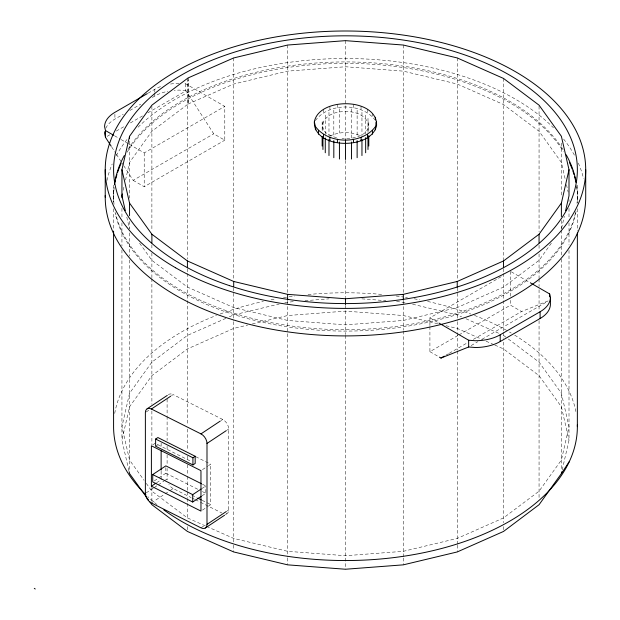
<?xml version="1.0" encoding="UTF-8"?>
<svg xmlns="http://www.w3.org/2000/svg" width="620" height="620" viewBox="0 0 620 620"><rect width="100%" height="100%" fill="white"/><g stroke="black" fill="none" stroke-linecap="round" stroke-linejoin="round"><path stroke-width="0.46" stroke-dasharray="3.1 2.33" d="M123.202 190.239L124.264 185.597M125.534 180.033L129.549 162.401L151.885 131.277L188.069 104.051L188.069 79.879M128.921 470.797L121.939 440.185L129.549 406.782L151.885 375.65L187.411 348.928L233.701 328.414L247.644 325.082M352.439 138.012C380.106 132.92 367.776 110.236 345.472 111.77C323.167 110.236 310.837 132.92 338.497 138.012M561.596 228.284L564.347 216.217M562.232 469.875L569.005 440.185L569.005 249.899M315.402 120.582C328.623 102.44 362.312 102.44 375.542 120.582M551.343 243.218L539.059 260.33L503.533 287.06L457.235 307.574L403.325 320.463L345.472 324.865L287.618 320.463L233.701 307.574L187.411 287.06L151.885 260.33L139.043 242.435M146.173 411.982L149.397 409.843M171.523 395.653L173.135 394.584L222.696 419.461A7.99 4.921 56.4 0 1 228.726 429.009L228.726 509.919A7.99 4.921 56.4 0 1 225.006 514.081M152.892 444.772L155.891 442.789M155.62 446.222L157.883 444.718L157.883 442.029M221.092 420.531L222.696 419.461M227.114 430.079L228.726 429.009M154.272 480.918L158.123 478.361M158.898 477.85L165.842 473.238L165.842 465.86M156.635 482.74L161.13 479.756L161.13 471.084M146.173 492.892L153.419 488.079M154.225 487.545L157.441 485.406M158.247 484.871L163.882 481.128M164.688 480.601L167.106 478.996L167.106 468.394M151.396 502.975L164.277 494.419M165.083 493.884L169.105 491.211M169.911 490.676L173.135 488.537L191.076 497.55M202.461 469.65L207.7 466.17M208.452 465.674L210.692 464.186L196.168 456.893M201.965 488.49L205.825 485.933L202.422 484.22M201.965 495.868L205.825 493.303L205.825 485.933M202.461 510.097L207.7 506.618M208.452 506.121L210.692 504.634L210.692 464.186M200.965 527.853L204.988 525.179M227.114 510.989L228.726 509.919M225.354 514.716L226.959 513.647M148.157 93.132L154.806 89.296A35.216 20.328 0 0 1 161.223 86.366M105.795 128.208A35.216 20.328 0 0 1 114.909 119.094L123.217 114.297M129.867 110.453L140.67 104.214M152.311 97.495L154.806 96.061A35.216 20.328 0 0 1 167.958 91.272M107.128 136.353L110.453 134.431M116.266 131.076L123.744 126.759M130.386 122.923L142.848 115.731M147.831 112.848L186.047 90.791L213.729 133.819L224.789 140.205L224.789 106.392L185.643 83.793L183.946 83.661M129.371 144.351L144.212 152.915L224.789 106.392M123.752 165.726L133.153 180.343L213.729 133.819M133.153 180.343L144.212 186.728L224.789 140.205M429.916 325.593L429.916 317.866L503.014 275.66M429.916 326.562L429.916 351.672L458.157 335.366M458.986 334.893L510.493 305.156L521.552 311.542L549.235 300.475M445.958 355.183L448.446 353.741M449.275 353.26L467.558 342.713M473.37 339.357L521.552 311.542M471.146 345.557L477.795 341.721M481.949 339.318L547.568 301.436M188.069 104.051L233.701 84.041L287.618 71.145L345.472 66.751L403.325 71.145L457.235 84.041L503.533 104.548L539.059 131.277L561.387 162.401L565.409 180.033M329.786 136.16C339.466 131.401 351.47 131.401 361.15 136.16M225.843 318.378L187.411 335.404L151.885 362.127L129.549 393.258L121.939 426.661L129.549 460.063L144.065 480.291M229.338 316.828L233.701 314.89L279.248 304.002M284.828 302.669L294.368 301.483M252.294 323.973L287.618 315.526L345.472 311.124L403.325 315.526L437.72 323.749M349.781 138.369L342.023 138.43M304.97 300.677L329.081 298.848M186.047 90.791L179.699 90.102A35.216 20.328 0 0 0 174.189 90.357M361.863 298.848L385.966 300.677M396.575 301.483L406.115 302.669M412.618 304.219L457.235 314.89L461.606 316.828M446.082 325.748L457.235 328.414L482.569 339.636M465.969 318.765L499.162 333.467M486.064 341.186L493.923 344.666M494.799 345.053L503.533 348.928L539.059 375.65L561.387 406.782L569.005 440.185M146.305 483.406L151.885 491.187L187.411 517.917L205.755 526.039M206.623 526.427L233.701 538.423L287.618 551.32L345.472 555.714L403.325 551.32L457.235 538.423L503.533 517.917L539.059 491.187L561.387 460.063L569.005 426.661L561.387 393.258L539.059 362.127L506.625 337.729M157.883 444.718L191.789 461.737M165.842 473.238L198.167 489.459M202.422 491.598L205.825 493.303M191.89 495.194L197.02 497.767M202.151 500.34L210.692 504.634M191.936 497.976L194.494 499.263M195.354 499.689L199.624 501.836M200.477 502.262L221.844 512.988M511.322 271.824L530.48 282.883M114.537 135.78L120.303 139.113M121.133 139.593L128.549 143.871M429.916 317.866L438.154 322.625M429.916 351.672L438.604 356.694M503.533 335.404L505.85 337.148M111.74 147.056L115.917 153.551M116.436 154.357L121.14 161.665M121.659 162.479L123.225 164.912M566.463 184.675L568.16 192.092M126.806 217.147L129.34 228.284M577.36 185.171L577.36 203.019M577.36 208.824L577.36 231.09M569.005 199.671L569.005 201.601M569.005 208.359L569.005 218.023M569.005 222.851L569.005 245.071M561.387 143.065L561.387 197.175M561.387 220.503L561.387 229.051M561.387 230.175L561.387 256.099M561.387 259.152L561.387 470.689M539.059 106.144L539.059 231.733M539.059 245.256L539.059 250.666M539.059 253.944L539.059 278.69M539.059 279.062L539.059 286.417M539.059 289.687L539.059 310.938M539.059 320.594L539.059 497.945M510.493 271.343L510.493 296.461M510.493 300.328L510.493 305.156M503.533 78.445L503.533 260.059M503.533 268.692L503.533 272.614M503.533 273.529L503.533 331.537M503.533 332.46L503.533 338.303M503.533 342.116L503.533 522.745M503.533 526.613L503.533 531.441M457.235 57.939L457.235 280.116M457.235 287.843L457.235 320.687M457.235 321.656L457.235 331.723M457.235 332.684L457.235 350.075M457.235 351.036L457.235 544.221M457.235 545.189L457.235 551.947M403.325 45.043L403.325 293.306M403.325 301.126L403.325 330.127M403.325 331.088L403.325 557.116M403.325 558.077L403.325 564.843M372.426 113.708L372.426 116.25M368.784 121.853L368.784 131.851M367.993 118.366L367.993 132.502M367.482 109.143L367.482 112.522M365.661 115.118L365.661 133.85M361.956 112.329L361.956 136.516M361.034 106.283L361.034 109.67M357.128 110.19L357.128 136.888M353.524 104.493L353.524 107.872M351.509 108.849L351.509 133.029M351.509 134.858L351.509 138.237M345.472 40.649L345.472 139.19M345.472 160.441L345.472 297.6M345.472 305.327L345.472 334.521M345.472 335.49L345.472 569.238M339.435 108.849L339.435 133.029M337.412 104.493L337.412 107.872M333.816 110.19L333.816 136.888M329.91 106.283L329.91 109.67M328.98 112.329L328.98 135.571M325.275 115.118L325.275 137.415M323.462 109.143L323.462 112.522M322.95 121.745L322.95 132.153M322.152 121.853L322.152 131.851M287.618 45.043L287.618 293.306M287.618 301.126L287.618 557.116M287.618 558.077L287.618 564.843M233.701 57.939L233.701 280.116M233.701 287.843L233.701 320.687M233.701 321.656L233.701 544.221M233.701 545.189L233.701 551.947M188.302 78.05L188.302 104.152M187.411 78.445L187.411 259.098M187.411 268.692L187.411 272.614M187.411 273.529L187.411 299.662M187.411 300.63L187.411 425.188M187.411 429.048L187.411 450.298M187.411 456.095L187.411 459.963M187.411 464.791L187.411 475.416M187.411 476.377L187.411 490.87M187.411 491.838L187.411 497.628M187.411 498.596L187.411 502.464M187.411 503.425L187.411 517.917M187.411 526.613L187.411 531.441M185.643 83.793L185.643 90.559M167.106 399.04L167.106 415.416M167.106 416.384L167.106 440.464M167.106 446.245L167.106 450.097M167.106 454.91L167.106 464.543M161.13 443.161L161.13 447.012M154.806 89.296L154.806 92.194M154.806 93.163L154.806 96.061M151.885 106.144L151.885 230.764M151.885 244.861L151.885 249.697M151.885 252.983L151.885 277.721M151.885 278.69L151.885 404.256M151.885 411.014L151.885 444.819M151.885 487.32L151.885 503.742M144.212 152.915L144.212 186.728M129.549 141.135L129.549 198.144M129.549 221.325L129.549 229.051M129.549 232.919L129.549 256.099M129.549 259.958L129.549 471.65M121.939 208.359L121.939 218.984M121.939 222.851L121.939 246.031M121.939 249.899L121.939 440.185M114.909 114.266L114.909 119.094M113.584 185.171L113.584 202.05M113.584 208.824L113.584 229.152M156.961 504.618A231.888 133.881 0 0 1 147.862 496.705M114.716 413.439A231.888 133.881 0 0 1 216.465 315.41M220.154 314.014A231.888 133.881 0 0 1 263.353 301.452M270.994 299.871A231.888 133.881 0 0 1 275.799 298.964M283.518 297.647A231.888 133.881 0 0 1 288.222 296.926M289.153 296.786A231.888 133.881 0 0 1 294.748 296.019M308.016 294.539A231.888 133.881 0 0 1 382.928 294.539M396.196 296.019A231.888 133.881 0 0 1 403.643 297.058M405.488 297.344A231.888 133.881 0 0 1 407.418 297.647M414.175 298.794A231.888 133.881 0 0 1 419.949 299.871M427.591 301.452A231.888 133.881 0 0 1 470.782 314.014M474.478 315.41A231.888 133.881 0 0 1 507.889 331.103M509.439 331.995A231.888 133.881 0 0 1 511.198 333.017M514.678 335.118A231.888 133.881 0 0 1 575.879 411.548M576.058 211.374A231.888 133.881 0 0 1 346.293 331.088A231.888 133.881 0 0 1 115.064 212.319M113.724 201.911A231.888 133.881 0 0 1 114.158 187.775M127.061 152.233A231.888 133.881 0 0 1 344.743 63.325A231.888 133.881 0 0 1 563.394 151.443M576.662 186.829A231.888 133.881 0 0 1 577.15 202.849M106.981 180.498A240.242 138.702 0 0 1 112.22 163.99M116.258 155.667A240.242 138.702 0 0 1 127.968 138.306M138.043 127.232A240.242 138.702 0 0 1 553.528 127.859M563.596 139.074A240.242 138.702 0 0 1 575.12 156.472M578.328 163.091A240.242 138.702 0 0 1 583.552 178.638M576.662 185.427A231.888 133.881 0 0 1 576.988 203.345M575.484 212.807A231.888 133.881 0 0 1 346.293 329.685A231.888 133.881 0 0 1 115.676 213.753M114.049 204.29A231.888 133.881 0 0 1 114.049 187.325M128.053 149.257A231.888 133.881 0 0 1 346.192 61.93A231.888 133.881 0 0 1 563.394 150.048M173.135 488.537A7.99 4.921 56.4 0 1 168.873 484.491M167.152 479.872A7.99 4.921 56.4 0 1 167.106 478.996M168.353 394.731A7.99 4.921 56.4 0 1 173.135 394.584M170.585 84.033A35.216 20.328 0 0 1 179.699 83.344"/><path stroke-width="0.93" d="M121.939 197.741L121.939 169.702L129.549 136.299L151.885 105.175L188.069 77.95L233.701 57.939L287.618 45.043L345.472 40.649L403.325 45.043L457.235 57.939L503.533 78.445L539.059 105.175L561.387 136.299L569.005 169.702L569.005 195.804L565.618 210.653M122.357 193.952L121.939 195.804L125.317 210.653M314.34 121.853C318.843 96.891 377.309 97.433 376.596 125.232C372.101 150.195 313.635 149.653 314.34 121.853L315.402 126.503L315.402 129.882M375.542 129.882L375.542 126.503L376.596 121.853M561.387 216.636L561.387 203.104L569.005 169.702M149.653 501.596L151.885 504.711L187.411 531.441L233.701 551.947L287.618 564.843L345.472 569.238L403.325 564.843L457.235 551.947L503.533 531.441L539.059 504.711L561.387 473.587L561.813 471.727M561.387 473.587L569.454 461.311M315.402 126.503C328.623 144.646 362.312 144.646 375.542 126.503M121.939 169.702L129.549 203.104L151.885 234.228L187.411 260.958L233.701 281.464L287.618 294.361L345.472 298.755L403.325 294.361L457.235 281.464L503.533 260.958L539.059 234.228L561.387 203.104M147.134 408.789L167.261 395.421M226.315 511.523L206.995 524.357A7.99 4.921 56.4 0 1 200.965 527.853L151.396 502.975A7.99 4.921 56.4 0 1 145.375 493.427L145.375 412.517A7.99 4.921 56.4 0 1 151.396 409.014L170.717 396.188M155.62 439.045L157.883 437.55L195.184 456.266L195.184 463.435L192.921 464.938L155.62 446.222L155.62 439.045L192.921 457.769L195.184 456.266M151.396 409.014L200.965 433.892L220.286 421.065M201.198 496.38L192.712 502.014L152.722 481.949L152.722 474.571L165.842 465.86L201.57 483.794M206.995 524.357L206.995 443.439L226.315 430.613M151.396 486.212L151.396 445.772L200.965 470.65L200.965 511.089L151.396 486.212L155.891 483.236M192.712 502.014L192.712 494.644L201.198 489.002M205.228 528.077L224.549 515.251M147.32 93.612L114.909 112.329A35.216 20.328 0 0 0 104.594 126.705L105.47 130.549L105.47 137.315L111.213 146.243M439.394 357.151L440.975 358.058L444.292 356.144M438.983 323.097L468.658 340.233L475.308 340.737A35.216 20.328 0 0 0 500.208 334.785L540.105 311.752A35.216 20.328 0 0 0 550.421 297.375L549.638 293.942L530.48 282.883M440.975 358.058L468.658 346.991L475.308 347.502A35.216 20.328 0 0 0 500.208 341.543L540.105 318.51A35.216 20.328 0 0 0 550.421 304.133L550.421 297.375M152.722 474.571L192.712 494.644M197.873 498.201L201.291 499.914M105.47 130.549L113.708 135.307M35.247 589L34.286 588.349M148.536 500.038L129.549 473.587L129.131 471.727M375.96 122.442L376.596 125.232M105.47 137.315L104.594 133.471A35.216 20.328 0 0 1 104.726 131.703M585.714 169.702L585.714 197.207A240.242 138.702 0 0 1 343.875 335.908A240.242 138.702 0 0 1 105.253 195.362M577.36 233.027L577.36 426.661M549.638 293.942L549.638 296.841M540.105 311.752L540.105 318.51M539.059 234.228L539.059 242.931M503.533 260.958L503.533 267.724M500.208 334.785L500.208 341.543M468.658 340.233L468.658 346.991M457.235 281.464L457.235 287.269M403.325 294.361L403.325 300.165M375.542 117.203L375.542 119.737M372.426 130.835L372.426 134.215M368.784 135.633L368.784 146.033M367.993 136.284L367.993 149.521M367.482 134.555L367.482 137.942M365.661 137.64L365.661 152.768M361.956 139.477L361.956 155.55M361.034 137.415L361.034 140.794M357.128 140.67L357.128 157.689M353.524 139.213L353.524 142.592M351.509 142.019L351.509 159.038M345.472 139.826L345.472 159.495M345.472 298.755L345.472 304.56M339.435 142.019L339.435 159.038M337.412 139.213L337.412 142.592M333.816 140.67L333.816 157.689M329.91 137.415L329.91 140.794M328.98 139.477L328.98 155.55M325.275 138.585L325.275 152.768M323.462 134.555L323.462 137.942M322.95 137.229L322.95 149.521M322.152 136.578L322.152 146.033M318.51 130.835L318.51 134.215M287.618 294.361L287.618 300.165M233.701 281.464L233.701 286.3M192.921 457.769L192.921 464.938M187.411 260.958L187.411 267.724M161.13 450.864L161.13 470.123M151.885 234.228L151.885 242.931M129.549 136.299L129.549 138.237M129.549 203.104L129.549 215.675M113.584 231.09L113.584 426.661A231.888 133.881 0 0 0 145.917 494.845M105.23 169.702L105.23 197.207M577.336 424.785A231.888 133.881 0 0 1 423.344 552.761A231.888 133.881 0 0 1 163.85 509.896M115.064 182.094A231.888 133.881 0 0 1 115.459 180.203M115.901 178.32A231.888 133.881 0 0 1 116.924 174.553M117.506 172.685A231.888 133.881 0 0 1 121.07 163.463M569.454 162.556A231.888 133.881 0 0 1 572.136 168.966M572.81 170.818A231.888 133.881 0 0 1 574.011 174.553M574.546 176.429A231.888 133.881 0 0 1 575.879 182.094M114.413 184.481A231.888 133.881 0 0 1 124.294 155.581M566.207 154.791A231.888 133.881 0 0 1 576.228 182.59M200.965 433.892A7.99 4.921 56.4 0 1 206.995 443.439M175.592 267.778A240.242 138.702 0 0 0 577.522 205.6A240.242 138.702 0 0 0 283.294 35.727A240.242 138.702 0 0 0 175.592 267.778M229.524 285.642A231.888 133.881 0 0 0 577.36 169.702A231.888 133.881 0 0 0 229.524 53.762A231.888 133.881 0 0 0 229.524 285.642"/></g></svg>
